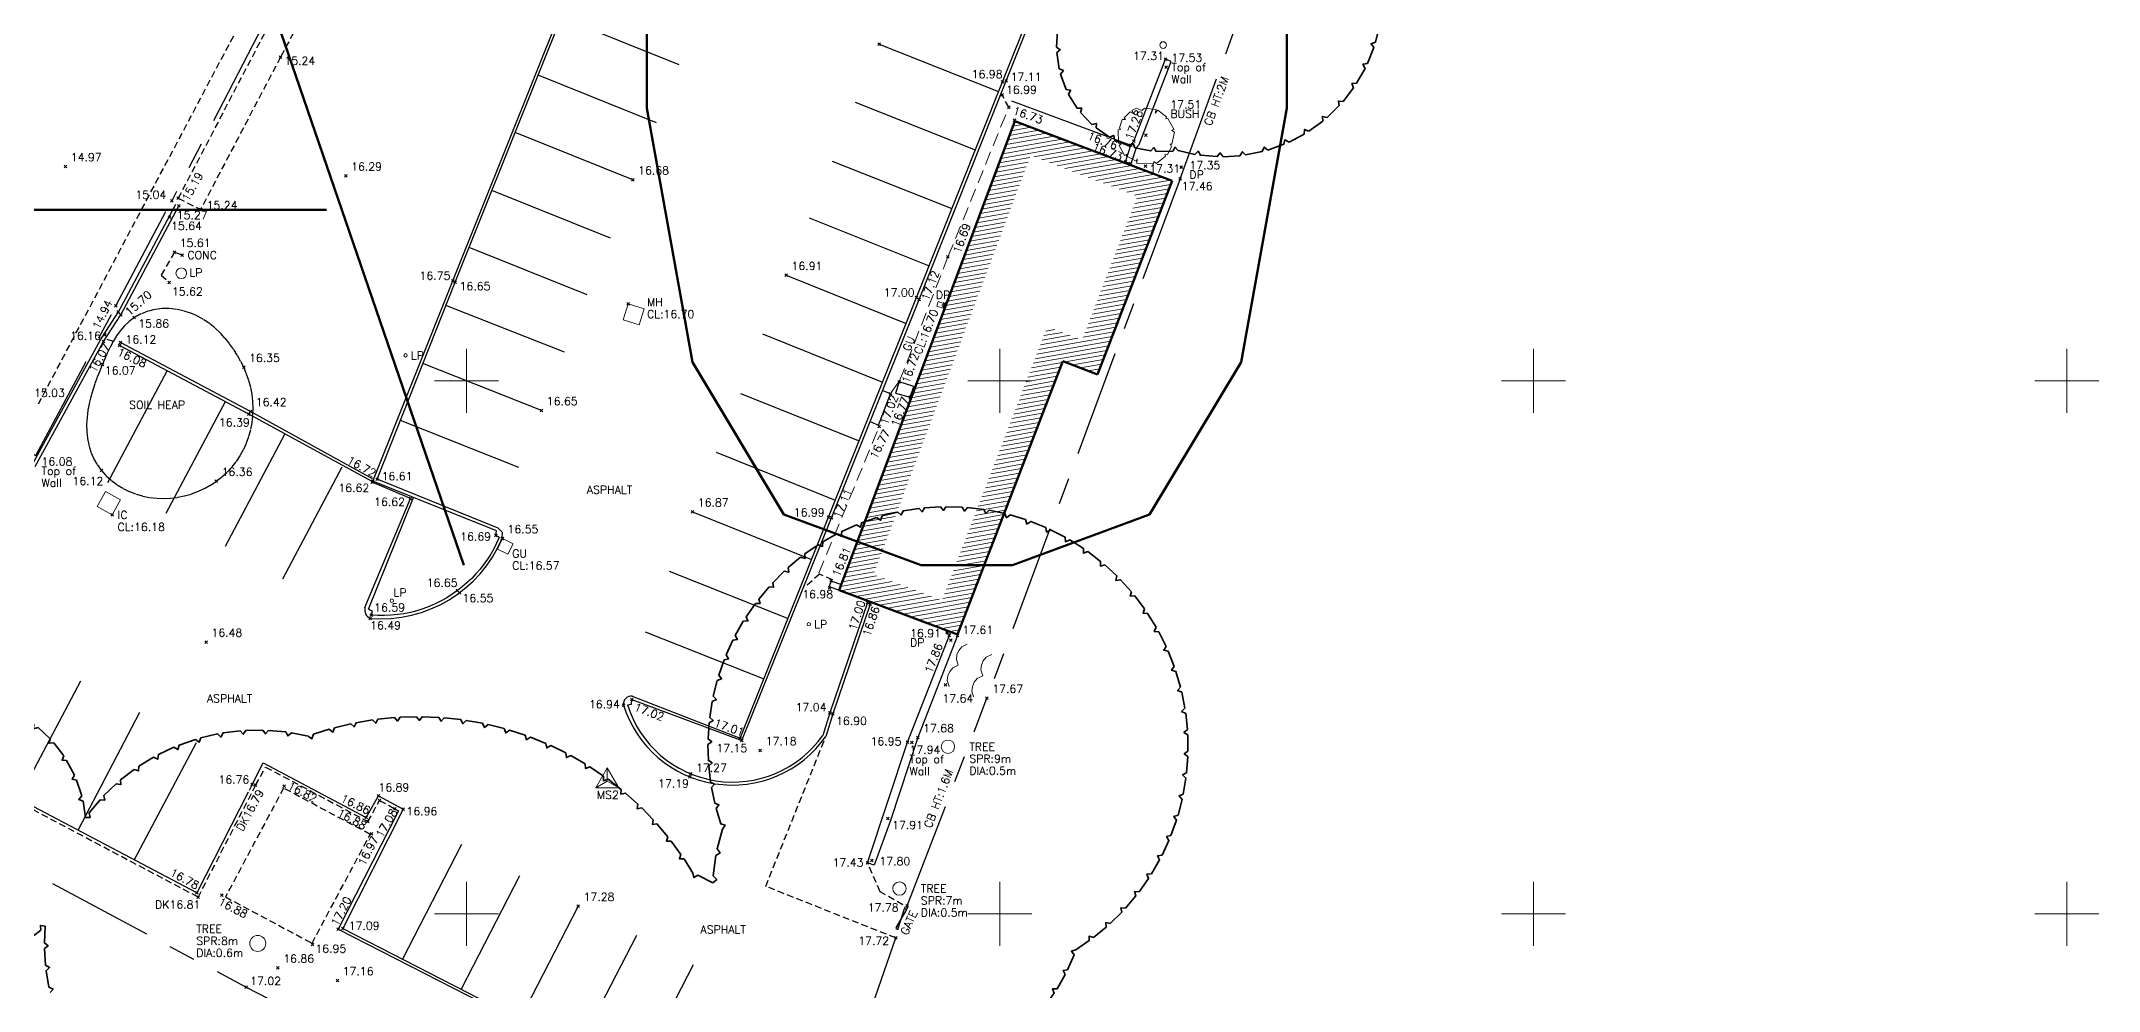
# Model space of a CAD drawing. Extents: x 521064 to 521635, y 174590 to 175241.
# Drawn here: x 521424.1 to 521501.2, y 174637.1 to 174672.7 of the extents above; entities that cross this region are included whole.
import ezdxf
from ezdxf.enums import TextEntityAlignment as Align

# ---------------------------------------------------------------- set-up
doc = ezdxf.new("R2010")
doc.units = 0
doc.header["$PDMODE"] = 3
doc.header["$PDSIZE"] = 0.05
for name, pattern in [('Centre', [7, 4, -1, 1, -1]), ('DASHED', [0.75, 0.5, -0.25]), ('HIDDEN', [0.375, 0.25, -0.125])]:
    doc.linetypes.add(name, pattern=pattern)
doc.layers.get('0').update_dxf_attribs({"linetype": 'CONTINUOUS', "lineweight": 18})
for name, color, linetype, lineweight in [('I031G_SURVEY-GRID', 7, 'CONTINUOUS', 18), ('I042T_SURVEY-STA', 1, 'CONTINUOUS', 13), ('I901G_TITLE-SHEET', 7, 'CONTINUOUS', 18), ('I904G_HATCHING', 62, 'CONTINUOUS', 18), ('I910T_TXT-GEN-S', 7, 'CONTINUOUS', 13), ('I917G_BUILDING', 3, 'CONTINUOUS', 50), ('I923G_SURVEY-POINT', 7, 'CONTINUOUS', 18), ('I923T_SURVEY-LEVEL', 7, 'CONTINUOUS', 13), ('I941G_TREE', 72, 'CONTINUOUS', 18), ('I941G_TREE-VEG', 6, 'CONTINUOUS', 35), ('I941T_TREE-TXT', 82, 'CONTINUOUS', 13), ('I952G_KERB', 5, 'CONTINUOUS', 25), ('I952G_KERB-DROP', 5, 'HIDDEN', 25), ('I960G_COVER', 1, 'CONTINUOUS', 18), ('I960T_COVER-TXT', 1, 'CONTINUOUS', 13), ('I976G_ST-FURN', 220, 'CONTINUOUS', 18), ('I976T_ST-FURN-TXT', 220, 'CONTINUOUS', 13), ('I991G_SLOPE', 21, 'DASHED', 18), ('I995G_VEGETATION', 102, 'CONTINUOUS', 18)]:
    doc.layers.add(name, color=color, linetype=linetype, lineweight=lineweight)
for name, color, linetype in [('I240G_STAIR', 10, 'CONTINUOUS'), ('I280G_BLDG-FRAME', 7, 'HIDDEN'), ('I940G_SURFACE', 200, 'HIDDEN'), ('I971G_FENCE', 5, 'Centre'), ('I972G_WALL', 10, 'CONTINUOUS'), ('I973G_GATE', 20, 'CONTINUOUS'), ('I997G_ROAD_MARKING', 7, 'CONTINUOUS')]:
    doc.layers.add(name, color=color, linetype=linetype)
doc.styles.add('MONOTXT', font='simplex.shx')
doc.styles.get("Standard").update_dxf_attribs({"font": 'simplex.shx'})

# ---------------------------------------------------------------- blocks, each defined once
blk = doc.blocks.new('PT_STATION')
at = {"color": 0, "linetype": 'Continuous', "flags": 128}
for points in [[(0, 0.5), (-0.433, -0.25)], [(-0.433, -0.25), (0, 0), (0, 0.5)], [(0.433, -0.25), (0, 0.5)], [(0, 0), (0.433, -0.25)], [(-0.433, -0.25), (0.433, -0.25)]]:
    blk.add_lwpolyline(points, dxfattribs=at)
blk = doc.blocks.new('BUSH-C')
at = {"color": 0, "linetype": 'ByBlock'}
blk.add_polyline3d([(-0.225, 0.4, 0), (-0.26, 0.461, 0), (-0.177, 0.509, 0), (-0.074, 0.464, 0), (-0.023, 0.509, 0), (0.191, 0.483, 0), (0.175, 0.413, 0), (0.223, 0.467, 0), (0.39, 0.343, 0), (0.374, 0.304, 0), (0.415, 0.314, 0), (0.527, 0.115, 0), (0.489, 0.09, 0), (0.537, 0.055, 0), (0.489, -0.166, 0), (0.457, -0.166, 0), (0.482, -0.214, 0), (0.405, -0.368, 0), (0.357, -0.364, 0), (0.37, -0.393, 0), (0.201, -0.529, 0), (0.149, -0.491, 0), (0.144, -0.539, 0), (-0.171, -0.534, 0), (-0.164, -0.445, 0), (-0.184, -0.487, 0), (-0.368, -0.386, 0), (-0.358, -0.355, 0), (-0.398, -0.383, 0), (-0.499, -0.191, 0), (-0.461, -0.16, 0), (-0.513, -0.149, 0), (-0.52, 0.1, 0), (-0.475, 0.108, 0), (-0.495, 0.136, 0), (-0.441, 0.297, 0), (-0.38, 0.296, 0), (-0.407, 0.324, 0), (-0.294, 0.44, 0), (-0.226, 0.401, 0)], close=True, dxfattribs=at)

msp = doc.modelspace()

# ---------------------------------------------------------------- hatches: boundary and pattern name
at = {"layer": 'I904G_HATCHING'}
h = msp.add_hatch(dxfattribs=at)
h.set_pattern_fill('ANSI31', color=256, scale=0.05, angle=325, style=0)
h.paths.add_polyline_path([(521466.453, 174667.504), (521460.561, 174669.735), (521453.97, 174652.145), (521458.41, 174650.487), (521462.353, 174660.738), (521463.658, 174660.237)])
h.paths.add_polyline_path([(521461.145, 174668.445), (521465.159, 174666.924), (521463.083, 174661.529), (521461.779, 174662.031), (521457.832, 174651.77), (521455.257, 174652.731)], flags=16)
h = msp.add_hatch(dxfattribs=at)
h.set_pattern_fill('ANSI31', color=256, scale=0.05, angle=325, style=0)
h.paths.add_polyline_path([(521466.453, 174667.504), (521460.561, 174669.735), (521453.97, 174652.145), (521458.41, 174650.487), (521462.353, 174660.738), (521463.658, 174660.237)])
h.paths.add_polyline_path([(521461.145, 174668.445), (521465.159, 174666.924), (521463.083, 174661.529), (521461.779, 174662.031), (521457.832, 174651.77), (521455.257, 174652.731)], flags=16)

# ---------------------------------------------------------------- linework, layer by layer
at = {"layer": 'I031G_SURVEY-GRID'}
for p, q in [((521440, 174661.2), (521440, 174658.8)), ((521460, 174661.2), (521460, 174658.8)), ((521480, 174661.2), (521480, 174658.8)), ((521500, 174661.2), (521500, 174658.8)), ((521438.8, 174660), (521441.2, 174660)), ((521458.8, 174660), (521461.2, 174660)), ((521478.8, 174660), (521481.2, 174660)), ((521498.8, 174660), (521501.2, 174660)), ((521440, 174641.2), (521440, 174638.8)), ((521460, 174641.2), (521460, 174638.8)), ((521480, 174641.2), (521480, 174638.8)), ((521500, 174641.2), (521500, 174638.8)), ((521438.8, 174640), (521441.2, 174640)), ((521458.8, 174640), (521461.2, 174640)), ((521478.8, 174640), (521481.2, 174640)), ((521498.8, 174640), (521501.2, 174640))]:
    msp.add_line(p, q, dxfattribs=at)
at = {"layer": 'I240G_STAIR'}
msp.add_polyline3d([(521456.081, 174659.529, 16.768), (521456.628, 174659.384, 16.771), (521456.767, 174659.783, 16.712), (521456.222, 174659.954, 16.716)], close=True, dxfattribs=at)
msp.add_polyline3d([(521455.16, 174658.462, 16.992), (521455.446, 174658.338, 17.003), (521455.899, 174659.504, 17.025), (521455.625, 174659.625, 17.005)], dxfattribs=at)
at = {"layer": 'I280G_BLDG-FRAME'}
msp.add_polyline3d([(521434.209, 174638.905, 16.95), (521436.39, 174642.986, 16.97), (521433.143, 174644.721, 16.82), (521430.962, 174640.639, 16.88)], close=True, dxfattribs=at)
at = {"layer": 'I917G_BUILDING'}
for points in [[(521460.561, 174669.735, 16.73), (521453.97, 174652.145, 16.81), (521458.41, 174650.487, 17.61)], [(521460.561, 174669.735, 16.73), (521466.453, 174667.504, 17.31)], [(521463.658, 174660.237, 17.31), (521466.453, 174667.504, 17.31)], [(521458.41, 174650.487, 17.61), (521462.353, 174660.738, 17.61)], [(521462.353, 174660.738, 17.61), (521463.658, 174660.237, 17.31)]]:
    msp.add_polyline3d(points, dxfattribs=at)
at = {"layer": 'I923G_SURVEY-POINT'}
for p in [(521455.466, 174672.624, 16.881), (521433.029, 174672.137, 15.236), (521466.207, 174672.059, 17.31), (521466.23, 174671.765, 17.526), (521460.077, 174670.729, 16.995), (521460.092, 174671.215, 16.985), (521460.235, 174671.248, 17.108), (521460.331, 174670.256, 16.722), (521460.544, 174669.769, 16.731), (521465.469, 174669.211, 17.512), (521464.908, 174668.834, 16.762), (521465.024, 174668.985, 17.275), (521424.964, 174668.034, 14.967), (521435.474, 174667.683, 16.291), (521464.706, 174668.217, 16.727), (521464.889, 174668.146, 17.517), (521465.463, 174668.049, 17.313), (521466.8, 174668.009, 17.346), (521429.191, 174666.843, 15.189), (521446.236, 174667.54, 16.681), (521466.751, 174667.569, 17.458), (521428.864, 174666.133, 15.639), (521428.948, 174666.749, 15.037), (521429.212, 174666.563, 15.27), (521430.034, 174666.42, 15.242), (521429.049, 174664.822, 15.613), (521429.336, 174664.712, 15.605), (521458.052, 174664.642, 16.695), (521451.985, 174663.955, 16.915), (521428.855, 174663.687, 15.618), (521439.49, 174663.746, 16.751), (521439.576, 174663.7, 16.654), (521456.873, 174663.119, 16.999), (521456.969, 174663.053, 17.117), (521426.858, 174662.81, 14.944), (521426.934, 174662.587, 15.681), (521427.042, 174662.473, 15.702), (521427.546, 174662.37, 15.858), (521446.061, 174662.883, 16.703), (521457.927, 174662.89, 16.704), (521426.389, 174661.469, 16.067), (521426.443, 174661.718, 16.16), (521426.986, 174661.328, 16.078), (521427.024, 174661.43, 16.122), (521426.349, 174660.608, 16.071), (521431.646, 174660.504, 16.35), (521456.222, 174659.954, 16.716), (521455.899, 174659.504, 17.025), (521456.628, 174659.384, 16.771), (521431.837, 174658.751, 16.386), (521431.899, 174658.851, 16.424), (521442.811, 174658.884, 16.654), (521455.473, 174658.281, 16.77), (521426.309, 174656.637, 16.121), (521430.62, 174656.23, 16.36), (521436.461, 174656.201, 16.623), (521436.49, 174656.228, 16.716), (521436.653, 174656.311, 16.608), (521437.895, 174655.581, 16.623), (521426.718, 174654.966, 16.18), (521448.471, 174655.081, 16.869), (521453.571, 174654.887, 16.991), (521453.688, 174654.853, 17.111), (521441.094, 174654.199, 16.69), (521441.337, 174654.081, 16.55), (521441.355, 174654.082, 16.574), (521453.608, 174652.228, 16.979), (521453.673, 174652.494, 16.809), (521439.668, 174652.135, 16.647), (521439.734, 174652.044, 16.554), (521455.028, 174651.677, 17.004), (521455.135, 174651.618, 16.863), (521436.389, 174651.085, 16.493), (521436.43, 174651.204, 16.589), (521430.238, 174650.201, 16.483), (521458.022, 174650.543, 16.911), (521458.102, 174650.449, 16.91), (521458.162, 174650.276, 17.861), (521458.403, 174650.445, 17.611), (521457.956, 174648.594, 17.643), (521445.884, 174647.836, 16.94), (521446.202, 174648.043, 17.023), (521459.512, 174648.097, 17.674), (521453.617, 174647.547, 17.035), (521453.731, 174647.51, 16.897), (521450.266, 174646.599, 17.007), (521450.317, 174646.503, 17.15), (521451.016, 174646.134, 17.178), (521456.54, 174646.441, 16.946), (521456.691, 174646.432, 17.945), (521456.918, 174646.618, 17.676), (521448.41, 174645.256, 17.27), (521431.96, 174644.856, 16.755), (521432.09, 174644.827, 16.788), (521433.159, 174644.794, 16.822), (521448.374, 174645.144, 17.187), (521436.699, 174644.428, 16.888), (521436.744, 174644.26, 16.881), (521437.314, 174643.941, 17.082), (521437.626, 174643.93, 16.964), (521436.244, 174643.621, 16.858), (521436.298, 174643.469, 16.881), (521436.437, 174643.002, 16.968), (521455.793, 174643.579, 17.911), (521455.032, 174641.923, 17.43), (521455.202, 174642.008, 17.795), (521429.884, 174640.791, 16.785), (521429.936, 174640.637, 16.806), (521430.825, 174640.707, 16.878), (521444.19, 174640.292, 17.279), (521456.527, 174640.3, 17.782), (521435.187, 174639.429, 17.197), (521435.362, 174639.46, 17.091), (521456.092, 174639.1, 17.721), (521434.222, 174638.854, 16.954), (521432.93, 174637.975, 16.86), (521431.737, 174637.253, 17.025), (521435.158, 174637.505, 17.156)]:
    msp.add_point(p, dxfattribs=at)
at = {"layer": 'I940G_SURFACE'}
msp.add_line((521426.518, 174661.563, 16.066), (521426.763, 174661.484, 16.082), dxfattribs=at)
for points in [[(521440.89, 174686.997, 15.043), (521436.853, 174679.338, 15.195), (521433.029, 174672.137, 15.236), (521430.025, 174666.419, 15.243)], [(521436.05, 174679.878, 15.149), (521432.422, 174673.027, 15.168), (521429.191, 174666.843, 15.189), (521430.034, 174666.42, 15.242)], [(521423.953, 174659.132, 15.025), (521434.393, 174678.824, 14.953)], [(521460.333, 174670.26, 16.721), (521460.077, 174670.729, 16.995)], [(521429.336, 174664.712, 15.605), (521429.049, 174664.822, 15.613), (521428.551, 174663.96, 15.62), (521428.855, 174663.687, 15.618)], [(521453.721, 174652.537, 16.817), (521453.233, 174652.749, 16.814), (521452.75, 174652.309, 17.008)], [(521456.092, 174639.1, 17.721), (521451.218, 174641.037, 17.49), (521453.472, 174646.66, 16.939)], [(521456.362, 174640.347, 17.767), (521455.514, 174640.837, 17.569), (521455.059, 174641.878, 17.423)]]:
    msp.add_polyline3d(points, dxfattribs=at)
msp.add_polyline3d([(521426.344, 174660.598, 16.071), (521426.248, 174660.363, 16.075), (521426.155, 174660.126, 16.078), (521426.067, 174659.885, 16.081), (521425.985, 174659.641, 16.084), (521425.913, 174659.392, 16.087), (521425.852, 174659.139, 16.09), (521425.804, 174658.882, 16.093), (521425.772, 174658.622, 16.096), (521425.758, 174658.36, 16.099), (521425.763, 174658.098, 16.102), (521425.791, 174657.837, 16.106), (521425.842, 174657.579, 16.109), (521425.918, 174657.327, 16.112), (521426.021, 174657.084, 16.115), (521426.151, 174656.853, 16.118), (521426.309, 174656.637, 16.121), (521426.489, 174656.44, 16.134), (521426.686, 174656.262, 16.148), (521426.899, 174656.102, 16.161), (521427.125, 174655.963, 16.174), (521427.362, 174655.845, 16.187), (521427.609, 174655.748, 16.201), (521427.863, 174655.674, 16.214), (521428.122, 174655.621, 16.227), (521428.385, 174655.59, 16.24), (521428.649, 174655.582, 16.254), (521428.913, 174655.594, 16.267), (521429.175, 174655.628, 16.28), (521429.433, 174655.682, 16.293), (521429.686, 174655.756, 16.307), (521429.933, 174655.849, 16.32), (521430.171, 174655.96, 16.333), (521430.401, 174656.087, 16.346), (521430.62, 174656.23, 16.36), (521430.831, 174656.393, 16.359), (521431.028, 174656.573, 16.359), (521431.208, 174656.768, 16.358), (521431.372, 174656.977, 16.357), (521431.519, 174657.199, 16.357), (521431.646, 174657.431, 16.356), (521431.755, 174657.674, 16.356), (521431.844, 174657.924, 16.355), (521431.914, 174658.18, 16.355), (521431.963, 174658.44, 16.354), (521431.991, 174658.704, 16.354), (521432, 174658.969, 16.353), (521431.989, 174659.234, 16.353), (521431.958, 174659.497, 16.352), (521431.908, 174659.757, 16.351), (521431.838, 174660.012, 16.351), (521431.751, 174660.262, 16.35), (521431.646, 174660.504, 16.35), (521431.53, 174660.735, 16.324), (521431.404, 174660.961, 16.298), (521431.264, 174661.183, 16.272), (521431.112, 174661.397, 16.246), (521430.945, 174661.603, 16.22), (521430.764, 174661.798, 16.194), (521430.569, 174661.98, 16.169), (521430.359, 174662.148, 16.143), (521430.136, 174662.298, 16.117), (521429.899, 174662.429, 16.091), (521429.651, 174662.537, 16.065), (521429.394, 174662.621, 16.039), (521429.129, 174662.678, 16.013), (521428.858, 174662.707, 15.987), (521428.586, 174662.705, 15.961), (521428.315, 174662.671, 15.935), (521428.049, 174662.604, 15.91), (521427.791, 174662.504, 15.884), (521427.546, 174662.37, 15.858), (521427.349, 174662.227, 15.882), (521427.172, 174662.061, 15.905), (521427.013, 174661.877, 15.929), (521426.872, 174661.68, 15.953), (521426.747, 174661.472, 15.977), (521426.634, 174661.258, 16), (521426.532, 174661.04, 16.024), (521426.436, 174660.819, 16.048)], close=True, dxfattribs=at)
at = {"layer": 'I941G_TREE'}
for centre, radius in [((521466.117, 174672.592), 0.125), ((521458.052, 174646.275), 0.25), ((521456.233, 174640.954), 0.25), ((521432.174, 174638.898), 0.3)]:
    msp.add_circle(centre, radius, dxfattribs=at)
at = {"layer": 'I941G_TREE-VEG'}
for points in [[(521462.153, 174673.128), (521462.118, 174672.514), (521462.261, 174672.418), (521462.127, 174672.309)], [(521474.08, 174672.701), (521474.228, 174673.322), (521474.108, 174673.45), (521474.263, 174673.532)], [(521462.127, 174672.309), (521462.218, 174671.701), (521462.377, 174671.636), (521462.269, 174671.502)], [(521473.781, 174671.905), (521474.016, 174672.498), (521473.915, 174672.642), (521474.08, 174672.701)], [(521473.373, 174671.158), (521473.689, 174671.713), (521473.61, 174671.869), (521473.781, 174671.905)], [(521462.269, 174671.502), (521462.481, 174670.925), (521462.651, 174670.894), (521462.571, 174670.741)], [(521472.864, 174670.477), (521473.255, 174670.981), (521473.199, 174671.147), (521473.373, 174671.158)], [(521462.571, 174670.741), (521462.897, 174670.219), (521463.07, 174670.223), (521463.023, 174670.057)], [(521463.023, 174670.057), (521463.448, 174669.613), (521463.616, 174669.652), (521463.605, 174669.48)], [(521472.263, 174669.875), (521472.722, 174670.319), (521472.689, 174670.491), (521472.864, 174670.477)], [(521463.605, 174669.48), (521464.111, 174669.132), (521464.268, 174669.204), (521464.291, 174669.033)], [(521470.838, 174668.954), (521471.402, 174669.251), (521471.419, 174669.425), (521471.583, 174669.364)], [(521471.583, 174669.364), (521472.1, 174669.738), (521472.092, 174669.913), (521472.263, 174669.875)], [(521464.291, 174669.033), (521464.859, 174668.796), (521464.997, 174668.898), (521465.055, 174668.736)], [(521465.055, 174668.736), (521465.659, 174668.619), (521465.773, 174668.748), (521465.863, 174668.6)], [(521465.863, 174668.6), (521466.478, 174668.609), (521466.564, 174668.758), (521466.682, 174668.632)], [(521466.682, 174668.632), (521467.304, 174668.49), (521467.43, 174668.612), (521467.514, 174668.458)], [(521467.514, 174668.458), (521468.15, 174668.405), (521468.258, 174668.543), (521468.363, 174668.403)], [(521468.363, 174668.403), (521469, 174668.441), (521469.088, 174668.592), (521469.211, 174668.468)], [(521469.211, 174668.468), (521469.837, 174668.596), (521469.902, 174668.758), (521470.042, 174668.653)], [(521470.042, 174668.653), (521470.643, 174668.868), (521470.684, 174669.038), (521470.838, 174668.954)], [(521454.623, 174654.597), (521454.069, 174654.347), (521454.042, 174654.176), (521453.889, 174654.255)], [(521455.385, 174654.871), (521454.811, 174654.672), (521454.769, 174654.505), (521454.623, 174654.597)], [(521456.168, 174655.076), (521455.579, 174654.929), (521455.522, 174654.767), (521455.385, 174654.871)], [(521456.967, 174655.21), (521456.367, 174655.116), (521456.295, 174654.96), (521456.168, 174655.076)], [(521457.775, 174655.271), (521457.169, 174655.232), (521457.083, 174655.082), (521456.967, 174655.21)], [(521458.585, 174655.26), (521457.977, 174655.275), (521457.879, 174655.134), (521457.775, 174655.271)], [(521459.39, 174655.175), (521458.787, 174655.245), (521458.676, 174655.113), (521458.585, 174655.26)], [(521460.185, 174655.019), (521459.59, 174655.143), (521459.468, 174655.022), (521459.39, 174655.175)], [(521460.962, 174654.792), (521460.381, 174654.969), (521460.248, 174654.859), (521460.185, 174655.019)], [(521461.716, 174654.496), (521461.153, 174654.724), (521461.011, 174654.627), (521460.962, 174654.792)], [(521453.188, 174653.848), (521452.688, 174653.503), (521452.692, 174653.331), (521452.527, 174653.38)], [(521453.889, 174654.255), (521453.36, 174653.956), (521453.348, 174653.784), (521453.188, 174653.848)], [(521462.44, 174654.133), (521461.9, 174654.411), (521461.75, 174654.327), (521461.716, 174654.496)], [(521463.129, 174653.707), (521462.616, 174654.032), (521462.459, 174653.962), (521462.44, 174654.133)], [(521452.527, 174653.38), (521452.06, 174652.992), (521452.08, 174652.82), (521451.911, 174652.855)], [(521463.776, 174653.22), (521463.295, 174653.591), (521463.132, 174653.534), (521463.129, 174653.707)], [(521464.377, 174652.677), (521463.931, 174653.09), (521463.764, 174653.048), (521463.776, 174653.22)], [(521451.344, 174652.276), (521450.955, 174651.81), (521451.004, 174651.645), (521450.832, 174651.649)], [(521451.911, 174652.855), (521451.481, 174652.426), (521451.515, 174652.257), (521451.344, 174652.276)], [(521464.927, 174652.083), (521464.52, 174652.534), (521464.35, 174652.507), (521464.377, 174652.677)], [(521450.832, 174651.649), (521450.486, 174651.15), (521450.55, 174650.99), (521450.378, 174650.978)], [(521465.422, 174651.441), (521465.056, 174651.927), (521464.884, 174651.916), (521464.927, 174652.083)], [(521450.378, 174650.978), (521450.078, 174650.45), (521450.157, 174650.296), (521449.986, 174650.269)], [(521465.856, 174650.758), (521465.536, 174651.274), (521465.364, 174651.279), (521465.422, 174651.441)], [(521466.227, 174650.038), (521465.955, 174650.581), (521465.784, 174650.601), (521465.856, 174650.758)], [(521449.986, 174650.269), (521449.735, 174649.716), (521449.827, 174649.57), (521449.66, 174649.528)], [(521466.533, 174649.288), (521466.31, 174649.853), (521466.141, 174649.889), (521466.227, 174650.038)], [(521449.66, 174649.528), (521449.46, 174648.955), (521449.564, 174648.818), (521449.402, 174648.761)], [(521466.769, 174648.513), (521466.598, 174649.096), (521466.433, 174649.147), (521466.533, 174649.288)], [(521449.402, 174648.761), (521449.254, 174648.171), (521449.37, 174648.044), (521449.213, 174647.973)], [(521466.935, 174647.721), (521466.817, 174648.317), (521466.658, 174648.382), (521466.769, 174648.513)], [(521449.213, 174647.973), (521449.119, 174647.373), (521449.246, 174647.257), (521449.096, 174647.171)], [(521467.029, 174646.916), (521466.965, 174647.52), (521466.812, 174647.6), (521466.935, 174647.721)], [(521424.387, 174646.571), (521423.937, 174646.994), (521423.77, 174646.95), (521423.776, 174647.123)], [(521431.513, 174646.87), (521430.876, 174646.792), (521430.795, 174646.636), (521430.665, 174646.754)], [(521432.368, 174646.895), (521431.726, 174646.885), (521431.629, 174646.739), (521431.513, 174646.87)], [(521433.221, 174646.829), (521432.582, 174646.887), (521432.47, 174646.752), (521432.368, 174646.895)], [(521434.852, 174646.929), (521434.258, 174646.741), (521434.207, 174646.575), (521434.063, 174646.672)], [(521435.657, 174647.131), (521435.052, 174646.985), (521434.989, 174646.823), (521434.852, 174646.929)], [(521436.474, 174647.278), (521435.86, 174647.173), (521435.787, 174647.016), (521435.657, 174647.131)], [(521437.3, 174647.367), (521436.68, 174647.305), (521436.596, 174647.153), (521436.474, 174647.278)], [(521438.129, 174647.399), (521437.507, 174647.38), (521437.412, 174647.234), (521437.3, 174647.367)], [(521438.959, 174647.374), (521438.337, 174647.398), (521438.232, 174647.259), (521438.129, 174647.399)], [(521439.785, 174647.291), (521439.166, 174647.358), (521439.052, 174647.227), (521438.959, 174647.374)], [(521440.603, 174647.151), (521439.991, 174647.261), (521439.868, 174647.138), (521439.785, 174647.291)], [(521441.41, 174646.955), (521440.806, 174647.107), (521440.676, 174646.993), (521440.603, 174647.151)], [(521442.201, 174646.704), (521441.61, 174646.898), (521441.471, 174646.792), (521441.41, 174646.955)], [(521449.096, 174647.171), (521449.056, 174646.565), (521449.194, 174646.461), (521449.052, 174646.363)], [(521467.05, 174646.106), (521467.041, 174646.714), (521466.896, 174646.807), (521467.029, 174646.916)], [(521424.899, 174645.927), (521424.525, 174646.418), (521424.352, 174646.402), (521424.387, 174646.571)], [(521429.031, 174646.254), (521428.451, 174645.979), (521428.423, 174645.805), (521428.263, 174645.877)], [(521429.834, 174646.548), (521429.229, 174646.336), (521429.183, 174646.166), (521429.031, 174646.254)], [(521430.665, 174646.754), (521430.04, 174646.608), (521429.976, 174646.444), (521429.834, 174646.548)], [(521434.063, 174646.672), (521433.433, 174646.798), (521433.307, 174646.676), (521433.221, 174646.829)], [(521442.974, 174646.399), (521442.396, 174646.633), (521442.251, 174646.537), (521442.201, 174646.704)], [(521443.723, 174646.041), (521443.163, 174646.314), (521443.011, 174646.229), (521442.974, 174646.399)], [(521449.052, 174646.363), (521449.067, 174645.755), (521449.213, 174645.664), (521449.081, 174645.553)], [(521466.998, 174645.298), (521467.044, 174645.904), (521466.908, 174646.009), (521467.05, 174646.106)], [(521425.298, 174645.208), (521425.009, 174645.754), (521424.837, 174645.766), (521424.899, 174645.927)], [(521427.54, 174645.419), (521427.032, 174645.026), (521427.042, 174644.851), (521426.87, 174644.887)], [(521428.263, 174645.877), (521427.716, 174645.541), (521427.707, 174645.365), (521427.54, 174645.419)], [(521444.445, 174645.632), (521443.906, 174645.943), (521443.749, 174645.869), (521443.723, 174646.041)], [(521445.138, 174645.174), (521444.621, 174645.522), (521444.459, 174645.459), (521444.445, 174645.632)], [(521449.081, 174645.553), (521449.15, 174644.95), (521449.304, 174644.872), (521449.182, 174644.75)], [(521466.874, 174644.498), (521466.974, 174645.097), (521466.848, 174645.214), (521466.998, 174645.298)], [(521425.574, 174644.433), (521425.379, 174645.019), (521425.21, 174645.059), (521425.298, 174645.208)], [(521426.87, 174644.887), (521426.407, 174644.442), (521426.435, 174644.269), (521426.26, 174644.286)], [(521445.797, 174644.67), (521445.306, 174645.052), (521445.14, 174645), (521445.138, 174645.174)], [(521446.42, 174644.121), (521445.956, 174644.536), (521445.787, 174644.496), (521445.797, 174644.67)], [(521449.182, 174644.75), (521449.305, 174644.155), (521449.465, 174644.091), (521449.355, 174643.959)], [(521425.719, 174643.623), (521425.622, 174644.233), (521425.463, 174644.3), (521425.574, 174644.433)], [(521426.26, 174644.286), (521425.847, 174643.794), (521425.894, 174643.625), (521425.719, 174643.623)], [(521447.003, 174643.53), (521446.569, 174643.977), (521446.398, 174643.948), (521446.42, 174644.121)], [(521449.355, 174643.959), (521449.531, 174643.377), (521449.696, 174643.328), (521449.598, 174643.186)], [(521466.679, 174643.712), (521466.832, 174644.3), (521466.717, 174644.428), (521466.874, 174644.498)], [(521447.544, 174642.9), (521447.142, 174643.376), (521446.969, 174643.359), (521447.003, 174643.53)], [(521449.598, 174643.186), (521449.394, 174642.445), (521449.505, 174642.292), (521449.344, 174642.193)], [(521466.413, 174642.947), (521466.619, 174643.518), (521466.516, 174643.656), (521466.679, 174643.712)], [(521448.04, 174642.235), (521447.672, 174642.737), (521447.498, 174642.732), (521447.544, 174642.9)], [(521448.489, 174641.536), (521448.157, 174642.063), (521447.983, 174642.07), (521448.04, 174642.235)], [(521465.682, 174641.503), (521465.987, 174642.029), (521465.91, 174642.183), (521466.08, 174642.209)], [(521466.08, 174642.209), (521466.336, 174642.759), (521466.246, 174642.906), (521466.413, 174642.947)], [(521449.236, 174641.174), (521448.679, 174641.451), (521448.527, 174641.367), (521448.489, 174641.536)], [(521449.344, 174642.193), (521449.249, 174641.43), (521449.381, 174641.295), (521449.236, 174641.174)], [(521465.222, 174640.837), (521465.573, 174641.333), (521465.51, 174641.493), (521465.682, 174641.503)], [(521464.704, 174640.214), (521465.098, 174640.677), (521465.05, 174640.842), (521465.222, 174640.837)], [(521464.132, 174639.64), (521464.566, 174640.066), (521464.533, 174640.235), (521464.704, 174640.214)], [(521423.543, 174639.008), (521424.044, 174639.396), (521424.028, 174639.569), (521424.199, 174639.539)], [(521424.199, 174639.539), (521424.174, 174638.914), (521424.314, 174638.811), (521424.176, 174638.705)], [(521462.846, 174638.659), (521463.349, 174639), (521463.347, 174639.172), (521463.511, 174639.121)], [(521463.511, 174639.121), (521463.982, 174639.505), (521463.964, 174639.677), (521464.132, 174639.64)], [(521424.176, 174638.705), (521424.216, 174638.081), (521424.366, 174637.994), (521424.24, 174637.874)], [(521462.535, 174637.907), (521462.777, 174638.467), (521462.68, 174638.611), (521462.846, 174638.659)], [(521424.24, 174637.874), (521424.344, 174637.257), (521424.502, 174637.186), (521424.389, 174637.054)], [(521462.139, 174637.196), (521462.444, 174637.725), (521462.365, 174637.878), (521462.535, 174637.907)], [(521461.662, 174636.535), (521462.027, 174637.025), (521461.966, 174637.187), (521462.139, 174637.196)]]:
    msp.add_lwpolyline(points, dxfattribs=at)
at = {"layer": 'I952G_KERB'}
for points in [[(521446.033, 174647.847, 17.034), (521446.186, 174647.869, 17.03), (521446.202, 174648.043, 17.023), (521450.317, 174646.503, 17.15), (521453.688, 174654.853, 17.111), (521456.969, 174663.053, 17.117), (521460.235, 174671.248, 17.108), (521463.444, 174679.303, 17.104), (521465.993, 174685.729, 17.131), (521460.923, 174687.724, 17.009)], [(521446.217, 174648.172, 16.92), (521450.266, 174646.599, 17.007), (521453.571, 174654.887, 16.991), (521456.873, 174663.119, 16.999), (521460.092, 174671.215, 16.985), (521463.338, 174679.301, 17.01), (521465.838, 174685.658, 17.014), (521459.822, 174688.06, 16.868)], [(521441.229, 174654.126, 16.676), (521441.094, 174654.199, 16.69), (521441.126, 174654.365, 16.687), (521436.49, 174656.228, 16.716), (521439.49, 174663.746, 16.751), (521443.556, 174673.909, 16.802), (521446.777, 174682.037, 16.84)], [(521441.337, 174654.081, 16.55), (521441.351, 174654.31, 16.579), (521441.192, 174654.475, 16.608), (521436.653, 174656.311, 16.608), (521439.576, 174663.7, 16.654), (521443.679, 174673.93, 16.694), (521446.841, 174681.925, 16.737)], [(521436.433, 174656.229, 16.622), (521431.837, 174658.751, 16.386), (521426.986, 174661.328, 16.078)], [(521436.476, 174656.324, 16.733), (521431.899, 174658.851, 16.424), (521427.024, 174661.43, 16.122)], [(521436.191, 174651.493, 16.488), (521437.895, 174655.581, 16.623), (521436.461, 174656.201, 16.623)], [(521436.33, 174651.428, 16.597), (521438.014, 174655.615, 16.707)], [(521441.224, 174654.118, 16.678), (521441.129, 174653.907, 16.675), (521441.024, 174653.7, 16.672), (521440.908, 174653.499, 16.669), (521440.784, 174653.304, 16.666), (521440.649, 174653.115, 16.664), (521440.506, 174652.932, 16.661), (521440.355, 174652.757, 16.658), (521440.195, 174652.589, 16.655), (521440.027, 174652.43, 16.652), (521439.851, 174652.278, 16.65), (521439.668, 174652.135, 16.647), (521439.467, 174651.994, 16.643), (521439.259, 174651.863, 16.639), (521439.045, 174651.742, 16.634), (521438.824, 174651.633, 16.63), (521438.599, 174651.536, 16.626), (521438.368, 174651.45, 16.622), (521438.134, 174651.376, 16.618), (521437.896, 174651.314, 16.614), (521437.655, 174651.264, 16.61), (521437.412, 174651.227, 16.606), (521437.167, 174651.202, 16.601), (521436.922, 174651.19, 16.597), (521436.676, 174651.191, 16.593), (521436.43, 174651.204, 16.589), (521436.472, 174651.35, 16.597), (521436.33, 174651.428, 16.597)], [(521455.028, 174651.677, 17.004), (521453.617, 174647.547, 17.035), (521453.358, 174646.699, 17.074)], [(521455.135, 174651.618, 16.863), (521453.731, 174647.51, 16.897), (521453.472, 174646.66, 16.939)], [(521431.96, 174644.856, 16.755), (521432.38, 174645.667, 16.747), (521436.244, 174643.621, 16.858), (521436.699, 174644.428, 16.888), (521437.626, 174643.93, 16.964), (521435.362, 174639.46, 17.091), (521442.767, 174635.651, 17.446), (521450.778, 174631.538, 17.81), (521453.269, 174636.143, 17.754), (521454.688, 174635.402, 17.802)], [(521431.814, 174644.571, 16.744), (521429.884, 174640.791, 16.785), (521423.777, 174644.024, 16.392)], [(521437.314, 174643.941, 17.082), (521437.45, 174643.864, 17.08), (521435.187, 174639.429, 17.197), (521442.718, 174635.574, 17.543), (521450.814, 174631.378, 17.931), (521453.331, 174635.993, 17.866), (521454.657, 174635.27, 17.938)]]:
    msp.add_polyline3d(points, dxfattribs=at)
for centre, radius, start, end in [((521436.785, 174656.014, 16.493), 4.945, 265.41129, 336.98567), ((521436.541, 174651.41, 16.493), 0.359, 166.77245, 245.0538), ((521446.187, 174647.869, 16.94), 0.305, 84.12398, 186.12732), ((521449.968, 174649.116, 16.939), 4.28, 197.40278, 324.97002), ((521449.979, 174649.082, 17.034), 4.135, 197.372, 324.80442)]:
    msp.add_arc(centre, radius, start, end, dxfattribs=at)
at = {"layer": 'I952G_KERB-DROP'}
for points in [[(521432.09, 174644.827, 16.788), (521432.467, 174645.513, 16.78), (521436.298, 174643.469, 16.881), (521436.744, 174644.26, 16.881), (521437.314, 174643.941, 17.082)], [(521431.96, 174644.856, 16.755), (521431.814, 174644.571, 16.744)], [(521432.09, 174644.827, 16.788), (521431.924, 174644.503, 16.792)], [(521431.924, 174644.503, 16.792), (521429.936, 174640.637, 16.806), (521423.775, 174643.889, 16.413)]]:
    msp.add_polyline3d(points, dxfattribs=at)
at = {"layer": 'I960G_COVER'}
for points in [[(521446.061, 174662.883, 16.703), (521446.664, 174662.697, 16.7), (521446.478, 174662.095, 16.7), (521445.876, 174662.28, 16.703)], [(521457.927, 174662.89, 16.704), (521457.688, 174662.969, 16.7), (521457.632, 174662.8, 16.697), (521457.872, 174662.721, 16.7)], [(521426.718, 174654.966, 16.18), (521426.156, 174655.278, 16.149), (521426.471, 174655.844, 16.16), (521427.033, 174655.532, 16.191)], [(521441.355, 174654.082, 16.574), (521441.157, 174653.689, 16.57), (521441.552, 174653.49, 16.597), (521441.75, 174653.882, 16.602)]]:
    msp.add_polyline3d(points, close=True, dxfattribs=at)
at = {"layer": 'I971G_FENCE'}
for points in [[(521440.061, 174687.704, 14.916), (521435.934, 174679.962, 14.951), (521432.355, 174673.304, 14.975), (521428.948, 174666.749, 15.037)], [(521466.751, 174667.569, 17.458), (521468.822, 174673.238, 17.428)], [(521466.751, 174667.569, 17.458), (521459.512, 174648.097, 17.674)], [(521408.427, 174665.342, 14.942), (521415.876, 174661.427, 14.971), (521423.857, 174657.199, 15.022), (521426.858, 174662.81, 14.944), (521428.948, 174666.749, 15.037)], [(521456.527, 174640.3, 17.782), (521459.512, 174648.097, 17.674)], [(521418.305, 174644.448, 16.303), (521431.737, 174637.253, 17.025)], [(521431.737, 174637.253, 17.025), (521439.969, 174633.043, 17.168), (521447.779, 174628.849, 17.52), (521448.119, 174628.787, 17.415), (521452.853, 174630.855, 17.814), (521453.027, 174631.11, 17.847), (521455.003, 174635.965, 17.773), (521456.092, 174639.1, 17.721)]]:
    msp.add_polyline3d(points, dxfattribs=at)
at = {"layer": 'I972G_WALL'}
for p, q in [((521426.927, 174662.534, 15.702), (521429.097, 174666.624, 15.27)), ((521427.042, 174662.473, 15.702), (521429.212, 174666.563, 15.27)), ((521426.28, 174661.54, 16.067), (521426.933, 174662.544, 15.702)), ((521426.389, 174661.469, 16.067), (521427.042, 174662.473, 15.702)), ((521423.776, 174656.958, 15.999), (521426.275, 174661.532, 16.067)), ((521423.828, 174656.782, 15.998), (521426.389, 174661.469, 16.067))]:
    msp.add_line(p, q, dxfattribs=at)
for points in [[(521464.706, 174668.217, 16.727), (521464.92, 174668.868, 16.762), (521465.024, 174668.985, 17.275), (521466.207, 174672.059, 17.31)], [(521464.706, 174668.217, 16.727), (521464.924, 174668.145, 16.727), (521465.124, 174668.75, 16.762), (521465.224, 174668.863, 17.275), (521466.422, 174671.976, 17.31), (521466.207, 174672.059, 17.31)], [(521460.429, 174670.503, 16.794), (521464.908, 174668.834, 16.762)], [(521453.675, 174652.494, 16.809), (521453.595, 174652.278, 16.809), (521453.97, 174652.145, 16.81), (521454.049, 174652.356, 16.809)], [(521453.675, 174652.494, 16.809), (521454.049, 174652.356, 16.815)], [(521458.403, 174650.445, 17.611), (521456.918, 174646.618, 17.676), (521455.892, 174643.508, 17.676), (521455.283, 174641.825, 17.51), (521455.032, 174641.923, 17.43), (521456.54, 174646.441, 16.946), (521458.154, 174650.582, 16.909)]]:
    msp.add_polyline3d(points, dxfattribs=at)
at = {"layer": 'I973G_GATE', "elevation": 17.79}
msp.add_lwpolyline([(521456.199, 174639.498), (521456.124, 174639.531), (521456.091, 174639.456), (521456.166, 174639.423), (521456.199, 174639.498), (521456.423, 174640.206), (521456.456, 174640.281), (521456.531, 174640.247), (521456.497, 174640.173), (521456.423, 174640.206), (521456.497, 174640.173), (521456.124, 174639.531)], dxfattribs=at)
at = {"layer": 'I976G_ST-FURN'}
for centre, radius in [((521466.8, 174668.009, 17.346), 0.035), ((521429.308, 174664.032, 15.622), 0.2), ((521457.858, 174662.828, 16.684), 0.035), ((521437.716, 174660.951, 16.717), 0.065), ((521437.199, 174651.75, 16.618), 0.065), ((521452.836, 174650.867, 17.053), 0.065), ((521458.022, 174650.543, 16.911), 0.035)]:
    msp.add_circle(centre, radius, dxfattribs=at)
at = {"layer": 'I991G_SLOPE'}
for points in [[(521455.922, 174659.555, 16.788), (521456.236, 174659.992, 16.711), (521458.052, 174664.642, 16.695), (521460.331, 174670.256, 16.722)], [(521453.21, 174652.786, 16.816), (521455.473, 174658.281, 16.77)]]:
    msp.add_polyline3d(points, dxfattribs=at)
at = {"layer": 'I995G_VEGETATION', "linetype": 'Continuous'}
for points in [[(521458.093, 174648.535, 17.639), (521458.024, 174648.753, 17.639), (521458.046, 174648.931, 17.639), (521458.115, 174649.09, 17.639), (521458.229, 174649.229, 17.639), (521458.435, 174649.329, 17.639), (521458.365, 174649.547, 17.632), (521458.388, 174649.725, 17.632), (521458.456, 174649.884, 17.632), (521458.57, 174650.023, 17.632), (521458.776, 174650.123, 17.632)], [(521459.012, 174648.14, 17.639), (521458.943, 174648.358, 17.639), (521458.965, 174648.536, 17.639), (521459.033, 174648.695, 17.639), (521459.147, 174648.834, 17.639), (521459.354, 174648.934, 17.639), (521459.284, 174649.152, 17.632), (521459.306, 174649.33, 17.632), (521459.375, 174649.489, 17.632), (521459.489, 174649.628, 17.632), (521459.695, 174649.728, 17.632)]]:
    msp.add_polyline3d(points, dxfattribs=at)
at = {"layer": 'I997G_ROAD_MARKING'}
for p, q in [((521447.971, 174671.848), (521443.555, 174673.62)), ((521455.466, 174672.624), (521459.945, 174670.843)), ((521447.129, 174669.674), (521442.687, 174671.456)), ((521454.572, 174670.445), (521459.074, 174668.655)), ((521446.236, 174667.54), (521441.826, 174669.309)), ((521453.711, 174668.241), (521458.2, 174666.456)), ((521445.403, 174665.354), (521440.955, 174667.138)), ((521452.843, 174666.106), (521457.349, 174664.315)), ((521444.524, 174663.225), (521440.097, 174665)), ((521451.985, 174663.955), (521456.484, 174662.15)), ((521443.676, 174661.066), (521439.23, 174662.825)), ((521451.093, 174661.756), (521455.601, 174659.948)), ((521426.557, 174656.185), (521428.78, 174660.375)), ((521442.811, 174658.884), (521438.367, 174660.643)), ((521428.744, 174655.028), (521430.967, 174659.219)), ((521450.275, 174659.524), (521454.716, 174657.742)), ((521441.967, 174656.745), (521437.521, 174658.504)), ((521430.968, 174653.802), (521433.191, 174657.993)), ((521449.364, 174657.318), (521453.827, 174655.527)), ((521433.113, 174652.576), (521435.336, 174656.767)), ((521448.471, 174655.081), (521452.938, 174653.3)), ((521447.599, 174652.863), (521452.055, 174651.086)), ((521446.702, 174650.587), (521451.149, 174648.814)), ((521439.817, 174642.61), (521437.598, 174638.31)), ((521441.988, 174641.429), (521439.795, 174637.18)), ((521444.19, 174640.292), (521441.999, 174636.046)), ((521446.368, 174639.192), (521444.169, 174634.931)), ((521448.504, 174638.092), (521446.306, 174633.834))]:
    msp.add_line(p, q, dxfattribs=at)
for points in [[(521425.532, 174648.731), (521423.198, 174644.332)], [(521425.436, 174643.146), (521427.747, 174647.564)], [(521429.861, 174646.424), (521427.538, 174642.033)]]:
    msp.add_lwpolyline(points, dxfattribs=at)

# ---------------------------------------------------------------- block references
at = {"layer": 'I042T_SURVEY-STA'}
msp.add_blockref('PT_STATION', (521445.277, 174644.985), dxfattribs=at)
at = {"layer": 'I995G_VEGETATION', "linetype": 'Continuous', "xscale": 2, "yscale": 2, "zscale": 2}
msp.add_blockref('BUSH-C', (521465.469, 174669.211, 17.512), dxfattribs=at)

# ---------------------------------------------------------------- texts
at = {"layer": 'I042T_SURVEY-STA', "style": 'MONOTXT'}
msp.add_text('MS2', height=0.3, dxfattribs=at).set_placement((521444.888, 174644.32))
at = {"layer": 'I901G_TITLE-SHEET'}
msp.add_text('A0', height=40, dxfattribs=at).set_placement((521410.755, 174653.079))
at = {"layer": 'I910T_TXT-GEN-S', "style": 'MONOTXT'}
for s, p in [('Top of ', (521466.43, 174671.615)), ('Wall', (521466.43, 174671.165)), ('BUSH', (521466.387, 174669.861)), ('CONC', (521429.536, 174664.562)), ('SOIL HEAP', (521427.352, 174658.945)), ('Top of ', (521424.067, 174656.469)), ('Wall', (521424.067, 174656.019)), ('ASPHALT', (521444.514, 174655.764)), ('ASPHALT', (521430.269, 174647.932)), ('Top of ', (521456.609, 174645.658)), ('Wall', (521456.609, 174645.208)), ('ASPHALT', (521448.773, 174639.267))]:
    msp.add_text(s, height=0.3, dxfattribs=at).set_placement(p)
for s, rotation, p in [('CB HT:2M', 69.93336, (521467.922, 174669.535)), ('CB HT:1.6M', 69.04503, (521457.421, 174643.194))]:
    msp.add_text(s, height=0.3, rotation=rotation, dxfattribs=at).set_placement(p)
msp.add_text('GATE', height=0.3, rotation=66.141, dxfattribs=at).set_placement((521456.588, 174639.675), align=Align.MIDDLE)
at = {"layer": 'I923T_SURVEY-LEVEL', "style": 'MONOTXT'}
for s, p in [('17.31', (521464.991, 174672.032, 17.31)), ('15.24', (521433.171, 174671.852, 15.236)), ('16.98', (521458.941, 174671.349, 16.985)), ('17.11', (521460.401, 174671.249, 17.108)), ('17.53', (521466.43, 174671.965, 17.526)), ('16.99', (521460.229, 174670.763, 16.995)), ('17.51', (521466.387, 174670.211, 17.512)), ('14.97', (521425.164, 174668.234, 14.967)), ('16.29', (521435.674, 174667.883, 16.291)), ('16.68', (521446.436, 174667.74, 16.681)), ('17.31', (521465.598, 174667.81, 17.313)), ('17.35', (521467.105, 174667.931, 17.346)), ('15.04', (521427.586, 174666.827, 15.037)), ('17.46', (521466.819, 174667.15, 17.458)), ('15.27', (521429.137, 174666.064, 15.27)), ('15.24', (521430.257, 174666.431, 15.242)), ('15.64', (521428.923, 174665.658, 15.639)), ('15.61', (521429.249, 174665.022, 15.613)), ('16.75', (521438.239, 174663.791, 16.751)), ('16.91', (521452.185, 174664.155, 16.915)), ('15.62', (521428.955, 174663.196, 15.618)), ('16.65', (521439.74, 174663.398, 16.654)), ('17.00', (521455.644, 174663.16, 16.999)), ('15.86', (521427.693, 174661.994, 15.858)), ('CL:16.70', (521446.767, 174662.35, 16.703)), ('16.16', (521425.137, 174661.539, 16.16)), ('16.12', (521427.215, 174661.401, 16.122)), ('16.35', (521431.846, 174660.704, 16.35)), ('16.07', (521426.438, 174660.239, 16.071)), ('15.03', (521423.785, 174659.395, 15.025)), ('16.42', (521432.099, 174659.051, 16.424)), ('16.65', (521443.011, 174659.084, 16.654)), ('16.39', (521430.717, 174658.287, 16.386)), ('16.08', (521424.067, 174656.819, 16.082)), ('16.12', (521425.228, 174656.089, 16.121)), ('16.36', (521430.82, 174656.43, 16.36)), ('16.62', (521435.196, 174655.83, 16.623)), ('16.61', (521436.818, 174656.271, 16.608)), ('16.62', (521436.536, 174655.308, 16.623)), ('16.87', (521448.671, 174655.281, 16.869)), ('CL:16.18', (521426.918, 174654.366, 16.18)), ('16.55', (521441.537, 174654.281, 16.55)), ('16.99', (521452.27, 174654.91, 16.991)), ('16.69', (521439.763, 174654.006, 16.69)), ('CL:16.57', (521441.714, 174652.917, 16.574)), ('16.65', (521438.509, 174652.272, 16.647)), ('16.59', (521436.539, 174651.346, 16.589)), ('16.55', (521439.851, 174651.698, 16.554)), ('16.98', (521452.589, 174651.844, 16.979)), ('16.48', (521430.438, 174650.401, 16.483)), ('16.49', (521436.388, 174650.676, 16.493)), ('17.61', (521458.589, 174650.505, 17.611)), ('16.91', (521456.631, 174650.381, 16.911)), ('17.67', (521459.712, 174648.297, 17.674)), ('16.94', (521444.592, 174647.716, 16.94)), ('17.04', (521452.34, 174647.608, 17.035)), ('17.64', (521457.842, 174647.935, 17.643)), ('16.90', (521453.855, 174647.091, 16.897)), ('17.68', (521457.118, 174646.818, 17.676)), ('17.15', (521449.366, 174646.071, 17.15)), ('17.18', (521451.216, 174646.334, 17.178)), ('16.95', (521455.149, 174646.324, 16.946)), ('17.94', (521456.609, 174646.008, 17.945)), ('17.27', (521448.604, 174645.336, 17.27)), ('16.76', (521430.701, 174644.891, 16.755)), ('16.89', (521436.699, 174644.598, 16.888)), ('17.19', (521447.185, 174644.744, 17.187)), ('16.96', (521437.75, 174643.707, 16.964)), ('17.91', (521455.957, 174643.187, 17.911)), ('17.43', (521453.726, 174641.78, 17.43)), ('17.80', (521455.481, 174641.832, 17.795)), ('17.28', (521444.39, 174640.492, 17.279)), ('DK16.81', (521428.324, 174640.202, 16.806)), ('17.78', (521455.043, 174640.091, 17.782)), ('17.09', (521435.586, 174639.407, 17.091)), ('17.72', (521454.688, 174638.845, 17.721)), ('16.86', (521433.13, 174638.175, 16.86)), ('16.95', (521434.334, 174638.548, 16.954)), ('17.02', (521431.89, 174637.337, 17.025)), ('17.16', (521435.358, 174637.705, 17.156))]:
    msp.add_text(s, height=0.3, dxfattribs=at).set_placement(p)
for s, rotation, p in [('16.73', 340.55997, (521460.456, 174670.013, 16.731)), ('17.28', 69.8142, (521464.969, 174669.005, 17.275)), ('16.76', 339.27444, (521463.256, 174669.071, 16.762)), ('16.73', 338.70884, (521463.443, 174668.664, 16.727)), ('15.19', 60.15407, (521429.569, 174666.704, 15.189)), ('16.69', 69.95475, (521458.514, 174664.749, 16.695)), ('17.12', 69.14554, (521457.325, 174662.977, 17.117)), ('15.70', 41.58906, (521427.364, 174662.414, 15.702)), ('14.94', 63.86295, (521426.229, 174661.9, 14.944)), ('CL:16.70', 68.29012, (521457.039, 174660.958, 16.704)), ('16.07', 60.01836, (521426.077, 174660.278, 16.067)), ('16.08', 334.90062, (521426.87, 174660.967, 16.078)), ('16.72', 70.88027, (521456.59, 174659.881, 16.716)), ('17.02', 69.1747, (521455.781, 174658.313, 17.025)), ('16.77', 69.1142, (521456.192, 174658.24, 16.771)), ('16.77', 62.9494, (521455.37, 174657.038, 16.77)), ('16.72', 330.70864, (521435.494, 174656.932, 16.716)), ('17.11', 67.30621, (521454.013, 174654.806, 17.111)), ('16.81', 66.80141, (521453.973, 174652.619, 16.809)), ('17.00', 72.25533, (521454.607, 174650.608, 17.004)), ('16.86', 70.76933, (521455.119, 174650.381, 16.863)), ('17.86', 69.1142, (521457.449, 174649, 17.861)), ('17.02', 339.28583, (521446.257, 174647.644, 17.023)), ('17.01', 340.8101, (521449.256, 174647.043, 17.007)), ('DK16.79', 61.66087, (521431.611, 174643.073, 16.788)), ('16.82', 332.73412, (521433.269, 174644.705, 16.822)), ('16.88', 331.54265, (521435.127, 174643.699, 16.881)), ('16.86', 333.69898, (521435.254, 174644.233, 16.858)), ('17.08', 60.06849, (521436.844, 174642.83, 17.082)), ('16.97', 63.18905, (521436.186, 174641.783, 16.968)), ('16.78', 331.65785, (521428.85, 174641.46, 16.785)), ('16.88', 332.02842, (521430.666, 174640.37, 16.878)), ('17.20', 62.72324, (521435.173, 174639.522, 17.197))]:
    msp.add_text(s, height=0.3, rotation=rotation, dxfattribs=at).set_placement(p)
at = {"layer": 'I941T_TREE-TXT', "style": 'MONOTXT'}
for s, p in [('TREE', (521458.852, 174646.125)), ('SPR:9m', (521458.852, 174645.675)), ('DIA:0.5m', (521458.852, 174645.225)), ('TREE', (521457.033, 174640.804)), ('SPR:7m', (521457.033, 174640.354)), ('DIA:0.5m', (521457.033, 174639.904)), ('TREE', (521429.869, 174639.291)), ('SPR:8m', (521429.869, 174638.841)), ('DIA:0.6m', (521429.869, 174638.391))]:
    msp.add_text(s, height=0.3, dxfattribs=at).set_placement(p)
at = {"layer": 'I960T_COVER-TXT', "style": 'MONOTXT'}
for s, p in [('MH', (521446.767, 174662.8)), ('IC', (521426.918, 174654.816)), ('GU', (521441.714, 174653.367))]:
    msp.add_text(s, height=0.3, dxfattribs=at).set_placement(p)
msp.add_text('GU', height=0.3, rotation=68.29012, dxfattribs=at).set_placement((521456.621, 174661.08))
at = {"layer": 'I976T_ST-FURN-TXT', "style": 'MONOTXT'}
for s, p in [('DP', (521467.105, 174667.581)), ('LP', (521429.61, 174663.906)), ('DP', (521457.596, 174663.068)), ('LP', (521437.916, 174660.801)), ('LP', (521437.263, 174651.904)), ('LP', (521453.036, 174650.717)), ('DP', (521456.631, 174650.031))]:
    msp.add_text(s, height=0.3, dxfattribs=at).set_placement(p)

doc.saveas('drawing.dxf')
